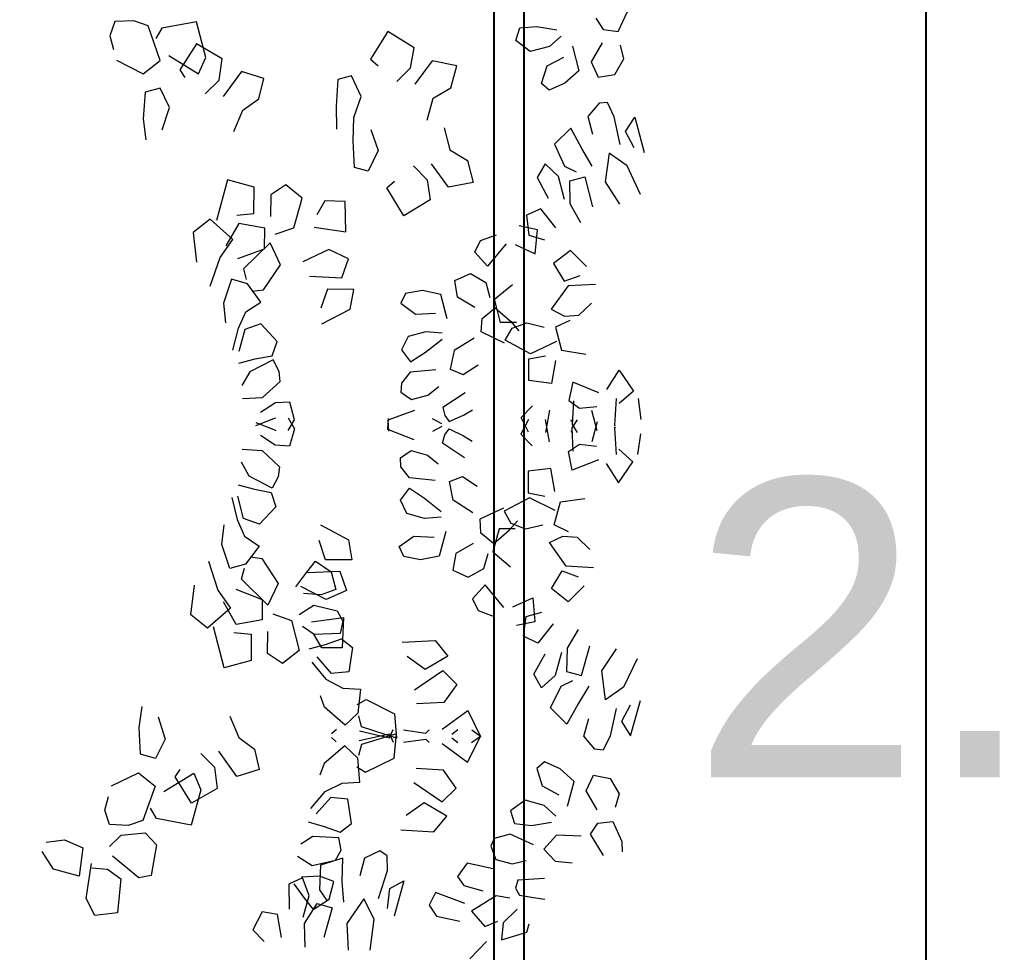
# Model space of a CAD drawing. Header units: metres. Extents: x 10 to 239, y 2 to 253.
# Drawn here: x 58.606 to 59.59, y 174.668 to 175.607 of the extents above; entities that cross this region are included whole.
import ezdxf

# ---------------------------------------------------------------- set-up
doc = ezdxf.new("R2010")
doc.units = ezdxf.units.M
doc.header["$MEASUREMENT"] = 0
doc.linetypes.add('CENTER', pattern=[50.8, 31.75, -6.35, 6.35, -6.35])
doc.layers.get('Defpoints').update_dxf_attribs({"color": 9})
for name, color, linetype in [('-cotas', 252, 'Continuous'), ('1EJES', 252, 'CENTER'), ('1estruct arco', 7, 'Continuous'), ('1lianas', 9, 'Continuous')]:
    doc.layers.add(name, color=color, linetype=linetype)
doc.layers.add('bloques veg', color=7, linetype='Continuous', lineweight=0, true_color=0xbbd5a5)
doc.styles.get("Standard").update_dxf_attribs({"font": 'arial.ttf'})
doc.dimstyles.get("Standard").update_dxf_attribs({"dimtxt": 0.18, "dimasz": 0.18, "dimexe": 0.18, "dimexo": 0.0625, "dimgap": 0.09, "dimtad": 0, "dimtih": 1, "dimtoh": 1, "dimdec": 4, "dimzin": 0, "dimdsep": 46, "dimtxsty": 'Standard', "dimcen": 0.09, "dimadec": 0, "dimazin": 0, "dimtfac": 1, "dimtdec": 4, "dimtofl": 0, "dimtmove": 0, "dimatfit": 3, "dimfxl": 1, "dimtolj": 1, "dimtzin": 0, "dimarcsym": 0})

# ---------------------------------------------------------------- blocks, each defined once
blk = doc.blocks.new('A$C0C3707A3')
at = {"layer": 'bloques veg'}
for p, q in [((1.13353, 0.49789), (1.14759, 0.50692)), ((1.15489, 0.5038), (1.15683, 0.48932)), ((1.12801, 0.47726), (1.13353, 0.49789)), ((1.15683, 0.48932), (1.15059, 0.4747)), ((1.15059, 0.4747), (1.12801, 0.47726)), ((1.09672, 0.46471), (1.11019, 0.47157)), ((1.11019, 0.47157), (1.1382, 0.46755)), ((1.09887, 0.44668), (1.09672, 0.46471)), ((1.13466, 0.46734), (1.13363, 0.45482)), ((1.13363, 0.45482), (1.12609, 0.44404)), ((1.15187, 0.45342), (1.16098, 0.444)), ((1.16879, 0.43842), (1.16931, 0.4534)), ((1.16931, 0.4534), (1.18083, 0.45729)), ((1.18083, 0.45729), (1.19168, 0.45439)), ((1.79892, 0.45729), (1.78806, 0.45439)), ((1.81043, 0.4534), (1.79892, 0.45729)), ((1.81096, 0.43842), (1.81043, 0.4534)), ((1.12609, 0.44404), (1.09887, 0.44668)), ((1.12694, 0.42985), (1.14419, 0.45082)), ((1.20036, 0.45206), (1.21091, 0.43062)), ((1.77938, 0.45206), (1.76884, 0.43062)), ((1.16098, 0.444), (1.16283, 0.42489)), ((1.17268, 0.4269), (1.16879, 0.43842)), ((1.80706, 0.4269), (1.81096, 0.43842)), ((1.12895, 0.42), (1.12694, 0.42985)), ((1.21091, 0.43062), (1.20032, 0.41717)), ((1.2256, 0.42901), (1.24688, 0.43029)), ((1.24688, 0.43029), (1.26375, 0.42809)), ((1.73286, 0.43029), (1.716, 0.42809)), ((1.75414, 0.42901), (1.73286, 0.43029)), ((1.76884, 0.43062), (1.77942, 0.41717)), ((1.16283, 0.42489), (1.15341, 0.41578)), ((1.20032, 0.41717), (1.17268, 0.4269)), ((1.2224, 0.41707), (1.2256, 0.42901)), ((1.75734, 0.41707), (1.75414, 0.42901)), ((1.77942, 0.41717), (1.80706, 0.4269)), ((1.15341, 0.41578), (1.12895, 0.42)), ((1.16931, 0.38825), (1.17441, 0.41597)), ((1.17441, 0.41597), (1.18266, 0.42074)), ((1.23781, 0.40945), (1.2224, 0.41707)), ((1.25562, 0.41515), (1.23781, 0.40945)), ((1.72412, 0.41515), (1.74193, 0.40945)), ((1.74193, 0.40945), (1.75734, 0.41707)), ((1.80534, 0.41597), (1.79708, 0.42074)), ((1.81044, 0.38825), (1.80534, 0.41597)), ((1.19611, 0.41015), (1.21071, 0.38646)), ((1.78363, 0.41015), (1.76903, 0.38646)), ((1.18675, 0.38823), (1.20769, 0.40123)), ((1.20769, 0.40123), (1.21362, 0.39732)), ((1.77206, 0.40123), (1.76613, 0.39732)), ((1.79299, 0.38823), (1.77206, 0.40123)), ((1.19753, 0.38069), (1.16931, 0.38825)), ((1.19867, 0.36759), (1.18675, 0.38823)), ((1.21071, 0.38646), (1.19753, 0.38069)), ((1.32666, 0.37634), (1.33724, 0.38979)), ((1.33724, 0.38979), (1.36091, 0.38694)), ((1.6425, 0.38979), (1.61883, 0.38694)), ((1.65308, 0.37634), (1.6425, 0.38979)), ((1.76903, 0.38646), (1.78222, 0.38069)), ((1.78107, 0.36759), (1.79299, 0.38823)), ((1.78222, 0.38069), (1.81044, 0.38825)), ((1.2267, 0.38102), (1.21561, 0.37003)), ((1.34271, 0.35808), (1.32666, 0.37634)), ((1.38008, 0.37598), (1.35705, 0.36819)), ((1.59966, 0.37598), (1.62269, 0.36819)), ((1.63704, 0.35808), (1.65308, 0.37634)), ((1.75304, 0.38102), (1.76413, 0.37003)), ((1.21561, 0.37003), (1.19867, 0.36759)), ((1.29508, 0.36269), (1.32767, 0.37141)), ((1.35705, 0.36819), (1.34271, 0.35808)), ((1.62269, 0.36819), (1.63704, 0.35808)), ((1.68466, 0.36269), (1.65208, 0.37141)), ((1.76413, 0.37003), (1.78107, 0.36759)), ((1.2085, 0.35216), (1.22864, 0.36654)), ((1.30099, 0.34133), (1.29508, 0.36269)), ((1.32982, 0.35339), (1.34771, 0.36372)), ((1.37434, 0.35891), (1.39353, 0.3654)), ((1.39353, 0.3654), (1.40931, 0.3635)), ((1.58621, 0.3654), (1.57043, 0.3635)), ((1.6054, 0.35891), (1.58621, 0.3654)), ((1.64993, 0.35339), (1.63203, 0.36372)), ((1.67875, 0.34133), (1.68466, 0.36269)), ((1.77125, 0.35216), (1.75111, 0.36654)), ((1.21419, 0.33434), (1.2085, 0.35216)), ((1.25657, 0.35789), (1.23955, 0.35082)), ((1.3233, 0.35513), (1.32198, 0.34152)), ((1.33356, 0.33261), (1.32982, 0.35339)), ((1.3579, 0.354), (1.34992, 0.33288)), ((1.37795, 0.34631), (1.37434, 0.35891)), ((1.41349, 0.35307), (1.40031, 0.34729)), ((1.43102, 0.35768), (1.41349, 0.35307)), ((1.4145, 0.34814), (1.43203, 0.35276)), ((1.44129, 0.3526), (1.4378, 0.33958)), ((1.53845, 0.3526), (1.54194, 0.33958)), ((1.56524, 0.34814), (1.54772, 0.35276)), ((1.54872, 0.35768), (1.56625, 0.35307)), ((1.56625, 0.35307), (1.57943, 0.34729)), ((1.6018, 0.34631), (1.6054, 0.35891)), ((1.62184, 0.354), (1.62983, 0.33288)), ((1.64619, 0.33261), (1.64993, 0.35339)), ((1.65644, 0.35513), (1.65776, 0.34152)), ((1.72318, 0.35789), (1.74019, 0.35082)), ((1.76555, 0.33434), (1.77125, 0.35216)), ((1.23955, 0.35082), (1.23034, 0.33816)), ((1.3452, 0.32832), (1.36601, 0.34951)), ((1.36601, 0.34951), (1.37469, 0.34718)), ((1.39248, 0.33543), (1.37795, 0.34631)), ((1.40031, 0.34729), (1.39248, 0.33543)), ((1.40993, 0.33541), (1.4145, 0.34814)), ((1.43865, 0.32539), (1.44823, 0.34376)), ((1.44823, 0.34376), (1.45924, 0.35012)), ((1.46959, 0.34967), (1.46877, 0.3336)), ((1.51015, 0.34967), (1.51097, 0.3336)), ((1.53151, 0.34376), (1.5205, 0.35012)), ((1.54109, 0.32539), (1.53151, 0.34376)), ((1.56982, 0.33541), (1.56524, 0.34814)), ((1.57943, 0.34729), (1.58726, 0.33543)), ((1.58726, 0.33543), (1.6018, 0.34631)), ((1.61374, 0.34951), (1.60505, 0.34718)), ((1.63454, 0.32832), (1.61374, 0.34951)), ((1.74019, 0.35082), (1.7494, 0.33816)), ((1.08615, 0.3384), (1.07673, 0.32929)), ((1.10047, 0.33108), (1.08615, 0.3384)), ((1.23034, 0.33816), (1.21419, 0.33434)), ((1.32198, 0.34152), (1.30099, 0.34133)), ((1.38388, 0.34239), (1.38263, 0.33342)), ((1.4378, 0.33958), (1.4354, 0.32626)), ((1.49098, 0.33872), (1.4855, 0.32445)), ((1.48876, 0.33872), (1.49424, 0.32445)), ((1.54194, 0.33958), (1.54435, 0.32626)), ((1.59587, 0.34239), (1.59711, 0.33342)), ((1.65776, 0.34152), (1.67875, 0.34133)), ((1.7494, 0.33816), (1.76555, 0.33434)), ((1.09836, 0.31884), (1.10047, 0.33108)), ((1.29894, 0.31629), (1.30677, 0.32815)), ((1.30677, 0.32815), (1.32421, 0.32813)), ((1.34992, 0.33288), (1.33356, 0.33261)), ((1.36279, 0.32012), (1.3452, 0.32832)), ((1.38263, 0.33342), (1.36279, 0.32012)), ((1.42388, 0.32236), (1.40993, 0.33541)), ((1.46877, 0.3336), (1.45573, 0.31965)), ((1.47296, 0.32317), (1.48079, 0.33504)), ((1.50678, 0.32317), (1.49895, 0.33504)), ((1.51097, 0.3336), (1.52401, 0.31965)), ((1.55586, 0.32236), (1.56982, 0.33541)), ((1.59711, 0.33342), (1.61696, 0.32012)), ((1.61696, 0.32012), (1.63454, 0.32832)), ((1.62983, 0.33288), (1.64619, 0.33261)), ((1.67297, 0.32815), (1.65553, 0.32813)), ((1.68081, 0.31629), (1.67297, 0.32815)), ((1.33832, 0.32435), (1.33317, 0.30944)), ((1.4354, 0.32626), (1.42388, 0.32236)), ((1.44784, 0.3206), (1.43865, 0.32539)), ((1.45573, 0.31965), (1.44784, 0.3206)), ((1.47222, 0.31174), (1.47296, 0.32317)), ((1.4855, 0.32445), (1.48474, 0.32288)), ((1.49424, 0.32445), (1.495, 0.32288)), ((1.50752, 0.31174), (1.50678, 0.32317)), ((1.52401, 0.31965), (1.5319, 0.3206)), ((1.5319, 0.3206), (1.54109, 0.32539)), ((1.54435, 0.32626), (1.55586, 0.32236)), ((1.64142, 0.32435), (1.64658, 0.30944)), ((1.08004, 0.31561), (1.09836, 0.31884)), ((1.30934, 0.30303), (1.29894, 0.31629)), ((1.48474, 0.31296), (1.49341, 0.30796)), ((1.495, 0.31296), (1.48633, 0.30796)), ((1.6704, 0.30303), (1.68081, 0.31629)), ((1.12274, 0.30998), (1.10283, 0.3095)), ((1.12311, 0.30598), (1.11152, 0.29745)), ((1.12801, 0.29927), (1.12274, 0.30998)), ((1.33317, 0.30944), (1.30934, 0.30303)), ((1.36019, 0.30598), (1.37178, 0.29745)), ((1.48633, 0.30796), (1.47222, 0.31174)), ((1.49341, 0.30796), (1.50752, 0.31174)), ((1.64658, 0.30944), (1.6704, 0.30303)), ((1.07263, 0.29665), (1.09145, 0.29743)), ((1.09145, 0.29743), (1.10737, 0.28735)), ((1.09638, 0.29843), (1.11374, 0.29378)), ((1.11152, 0.29745), (1.10268, 0.29051)), ((1.11374, 0.29378), (1.12801, 0.29927)), ((1.12931, 0.2857), (1.12846, 0.29989)), ((1.14515, 0.30318), (1.13786, 0.29156)), ((1.16103, 0.29117), (1.1547, 0.30062)), ((1.32227, 0.29117), (1.3286, 0.30062)), ((1.33815, 0.30318), (1.34544, 0.29156)), ((1.35014, 0.28163), (1.3603, 0.30217)), ((1.35399, 0.2857), (1.35484, 0.29989)), ((1.37166, 0.2968), (1.37286, 0.27089)), ((1.37178, 0.29745), (1.38062, 0.29051)), ((1.60808, 0.2968), (1.60688, 0.27089)), ((1.6296, 0.28163), (1.61944, 0.30217)), ((1.10268, 0.29051), (1.11092, 0.27784)), ((1.13786, 0.29156), (1.14218, 0.27295)), ((1.16013, 0.27047), (1.16103, 0.29117)), ((1.17254, 0.29506), (1.16905, 0.28204)), ((1.18328, 0.29296), (1.19685, 0.28157)), ((1.30002, 0.29296), (1.28645, 0.28157)), ((1.31076, 0.29506), (1.31425, 0.28204)), ((1.31149, 0.285), (1.3225, 0.29136)), ((1.32317, 0.27047), (1.32227, 0.29117)), ((1.33235, 0.29337), (1.33601, 0.26796)), ((1.34544, 0.29156), (1.34112, 0.27295)), ((1.38062, 0.29051), (1.37238, 0.27784)), ((1.64739, 0.29337), (1.64373, 0.26796)), ((1.66825, 0.285), (1.65724, 0.29136)), ((1.10417, 0.27541), (1.08029, 0.2818)), ((1.10737, 0.28735), (1.10417, 0.27541)), ((1.11851, 0.28552), (1.10996, 0.27967)), ((1.13813, 0.28492), (1.11851, 0.28552)), ((1.12503, 0.27405), (1.12931, 0.2857)), ((1.14383, 0.26711), (1.13813, 0.28492)), ((1.16905, 0.28204), (1.16447, 0.2693)), ((1.19214, 0.27701), (1.17898, 0.28868)), ((1.19685, 0.28157), (1.20371, 0.2681)), ((1.21921, 0.28256), (1.21, 0.2858)), ((1.23338, 0.26596), (1.21921, 0.28256)), ((1.24992, 0.26596), (1.26409, 0.28256)), ((1.26409, 0.28256), (1.2733, 0.2858)), ((1.28645, 0.28157), (1.27959, 0.2681)), ((1.29116, 0.27701), (1.30432, 0.28868)), ((1.31176, 0.26864), (1.31149, 0.285)), ((1.31425, 0.28204), (1.31883, 0.2693)), ((1.35751, 0.26569), (1.35014, 0.28163)), ((1.35827, 0.27405), (1.35399, 0.2857)), ((1.38178, 0.28246), (1.39713, 0.28765)), ((1.38197, 0.26147), (1.38178, 0.28246)), ((1.40965, 0.28662), (1.39783, 0.2642)), ((1.57009, 0.28662), (1.58192, 0.2642)), ((1.59797, 0.28246), (1.58261, 0.28765)), ((1.59777, 0.26147), (1.59797, 0.28246)), ((1.62223, 0.26569), (1.6296, 0.28163)), ((1.66798, 0.26864), (1.66825, 0.285)), ((1.11092, 0.27784), (1.12503, 0.27405)), ((1.19082, 0.26341), (1.19214, 0.27701)), ((1.24001, 0.27688), (1.23652, 0.27291)), ((1.24329, 0.27688), (1.24678, 0.27291)), ((1.29248, 0.26341), (1.29116, 0.27701)), ((1.37238, 0.27784), (1.35827, 0.27405)), ((1.74408, 0.27645), (1.72555, 0.27614)), ((1.76536, 0.27517), (1.74408, 0.27645)), ((1.76827, 0.26432), (1.76536, 0.27517)), ((1.10864, 0.26606), (1.1253, 0.26742)), ((1.1253, 0.26742), (1.14383, 0.26711)), ((1.14218, 0.27295), (1.15029, 0.26845)), ((1.15029, 0.26845), (1.16013, 0.27047)), ((1.16447, 0.2693), (1.17141, 0.26046)), ((1.20371, 0.2681), (1.20456, 0.25391)), ((1.22367, 0.25577), (1.23338, 0.26596)), ((1.25963, 0.25577), (1.24992, 0.26596)), ((1.27959, 0.2681), (1.27874, 0.25391)), ((1.33601, 0.26796), (1.31176, 0.26864)), ((1.31883, 0.2693), (1.31189, 0.26046)), ((1.33301, 0.26845), (1.32317, 0.27047)), ((1.34112, 0.27295), (1.33301, 0.26845)), ((1.37286, 0.27089), (1.35751, 0.26569)), ((1.60688, 0.27089), (1.62223, 0.26569)), ((1.64373, 0.26796), (1.66798, 0.26864)), ((1.0917, 0.26362), (1.07042, 0.26234)), ((1.11138, 0.25021), (1.0917, 0.26362)), ((1.17141, 0.26046), (1.19082, 0.26341)), ((1.31189, 0.26046), (1.29248, 0.26341)), ((1.39783, 0.2642), (1.38197, 0.26147)), ((1.58192, 0.2642), (1.59777, 0.26147)), ((1.69233, 0.25057), (1.69524, 0.26143)), ((1.69524, 0.26143), (1.71652, 0.26271)), ((1.71652, 0.26271), (1.73505, 0.26239)), ((1.73505, 0.26239), (1.75178, 0.25641)), ((1.75178, 0.25641), (1.76827, 0.26432)), ((1.09515, 0.24176), (1.11138, 0.25021)), ((1.1438, 0.24966), (1.12969, 0.25344)), ((1.20456, 0.25391), (1.22367, 0.25577)), ((1.21687, 0.25643), (1.21266, 0.24941)), ((1.23453, 0.25286), (1.22584, 0.25519)), ((1.24332, 0.22491), (1.23453, 0.25286)), ((1.23784, 0.25458), (1.24316, 0.23041)), ((1.23998, 0.22491), (1.24877, 0.25286)), ((1.24546, 0.25458), (1.24014, 0.23041)), ((1.24877, 0.25286), (1.25746, 0.25519)), ((1.27874, 0.25391), (1.25963, 0.25577)), ((1.26643, 0.25643), (1.27064, 0.24941)), ((1.70882, 0.24266), (1.69233, 0.25057)), ((1.0704, 0.2449), (1.09515, 0.24176)), ((1.14987, 0.23757), (1.1438, 0.24966)), ((1.21266, 0.24941), (1.224, 0.2266)), ((1.27064, 0.24941), (1.2593, 0.2266)), ((1.72555, 0.24865), (1.70882, 0.24266)), ((1.78161, 0.24928), (1.77626, 0.24319)), ((1.80392, 0.23548), (1.78161, 0.24928)), ((1.11172, 0.23848), (1.13423, 0.23129)), ((1.14595, 0.23163), (1.14987, 0.23757)), ((1.65668, 0.22173), (1.67899, 0.23553)), ((1.67899, 0.23553), (1.68434, 0.22945)), ((1.79092, 0.21454), (1.80392, 0.23548)), ((1.10397, 0.23125), (1.11975, 0.22935)), ((1.11975, 0.22935), (1.1261, 0.21834)), ((1.13423, 0.23129), (1.14595, 0.23163)), ((1.224, 0.2266), (1.24332, 0.22491)), ((1.24316, 0.23041), (1.23652, 0.22758)), ((1.2593, 0.2266), (1.23998, 0.22491)), ((1.24014, 0.23041), (1.24678, 0.22758)), ((1.47818, 0.21242), (1.48617, 0.23354)), ((1.49357, 0.23354), (1.48474, 0.23297)), ((1.48617, 0.23354), (1.495, 0.23297)), ((1.50156, 0.21242), (1.49357, 0.23354)), ((1.76397, 0.22826), (1.77506, 0.21727)), ((1.1261, 0.21834), (1.09788, 0.2259)), ((1.16666, 0.22102), (1.1654, 0.1946)), ((1.2368, 0.2194), (1.23928, 0.20145)), ((1.2465, 0.2194), (1.24402, 0.20145)), ((1.31664, 0.22102), (1.3179, 0.1946)), ((1.38241, 0.20667), (1.38482, 0.21998)), ((1.38482, 0.21998), (1.39278, 0.22367)), ((1.39278, 0.22367), (1.40131, 0.21207)), ((1.41912, 0.21777), (1.42984, 0.22304)), ((1.42984, 0.22304), (1.43953, 0.21579)), ((1.44771, 0.21593), (1.45655, 0.22287)), ((1.45655, 0.22287), (1.46365, 0.22329)), ((1.46365, 0.22329), (1.4695, 0.21474)), ((1.51609, 0.22329), (1.51024, 0.21474)), ((1.52319, 0.22287), (1.51609, 0.22329)), ((1.53203, 0.21593), (1.52319, 0.22287)), ((1.5499, 0.22304), (1.54021, 0.21579)), ((1.56062, 0.21777), (1.5499, 0.22304)), ((1.58696, 0.22367), (1.57843, 0.21207)), ((1.59493, 0.21998), (1.58696, 0.22367)), ((1.59733, 0.20667), (1.59493, 0.21998)), ((1.66968, 0.2008), (1.65668, 0.22173)), ((1.18843, 0.20239), (1.17831, 0.21673)), ((1.29487, 0.20239), (1.30499, 0.21673)), ((1.40131, 0.21207), (1.40049, 0.19601)), ((1.41534, 0.20366), (1.41912, 0.21777)), ((1.43953, 0.21579), (1.4317, 0.20393)), ((1.44574, 0.19552), (1.44771, 0.21593)), ((1.4695, 0.21474), (1.46601, 0.20172)), ((1.51024, 0.21474), (1.51373, 0.20172)), ((1.53401, 0.19552), (1.53203, 0.21593)), ((1.54021, 0.21579), (1.54804, 0.20393)), ((1.5644, 0.20366), (1.56062, 0.21777)), ((1.57843, 0.21207), (1.57925, 0.19601)), ((1.69663, 0.21452), (1.68554, 0.20353)), ((1.7808, 0.2002), (1.76204, 0.21378)), ((1.77506, 0.21727), (1.79092, 0.21454)), ((1.20465, 0.21084), (1.18928, 0.1882)), ((1.21461, 0.18723), (1.2158, 0.20902)), ((1.26869, 0.18723), (1.2675, 0.20902)), ((1.27865, 0.21084), (1.29402, 0.1882)), ((1.38543, 0.1919), (1.38241, 0.20667)), ((1.41649, 0.19056), (1.41534, 0.20366)), ((1.4317, 0.20393), (1.42112, 0.19048)), ((1.54804, 0.20393), (1.55862, 0.19048)), ((1.56326, 0.19056), (1.5644, 0.20366)), ((1.59431, 0.1919), (1.59733, 0.20667)), ((1.68554, 0.20353), (1.66968, 0.2008)), ((1.73331, 0.20376), (1.75083, 0.19915)), ((1.10668, 0.19795), (1.09813, 0.1921)), ((1.11695, 0.19287), (1.10668, 0.19795)), ((1.17776, 0.18431), (1.18843, 0.20239)), ((1.23928, 0.20145), (1.23652, 0.1989)), ((1.24402, 0.20145), (1.24678, 0.1989)), ((1.30554, 0.18431), (1.29487, 0.20239)), ((1.46601, 0.20172), (1.45905, 0.19311)), ((1.48884, 0.1904), (1.48474, 0.19778)), ((1.4909, 0.1904), (1.495, 0.19778)), ((1.51373, 0.20172), (1.52069, 0.19311)), ((1.6798, 0.18645), (1.69856, 0.20004)), ((1.75083, 0.19915), (1.75925, 0.18511)), ((1.77677, 0.1805), (1.7808, 0.2002)), ((1.09813, 0.1921), (1.09427, 0.17335)), ((1.10838, 0.16957), (1.11695, 0.19287)), ((1.1654, 0.1946), (1.17776, 0.18431)), ((1.18928, 0.1882), (1.20027, 0.17711)), ((1.2359, 0.18851), (1.2211, 0.16804)), ((1.2474, 0.18851), (1.2622, 0.16804)), ((1.29402, 0.1882), (1.28303, 0.17711)), ((1.3179, 0.1946), (1.30554, 0.18431)), ((1.40497, 0.18666), (1.38543, 0.1919)), ((1.46388, 0.17204), (1.47562, 0.18984)), ((1.47562, 0.18984), (1.48214, 0.18809)), ((1.48214, 0.18809), (1.48698, 0.18447)), ((1.49761, 0.18809), (1.49276, 0.18447)), ((1.50412, 0.18984), (1.49761, 0.18809)), ((1.51587, 0.17204), (1.50412, 0.18984)), ((1.57477, 0.18666), (1.59431, 0.1919)), ((1.72729, 0.19002), (1.70977, 0.18541)), ((1.20027, 0.17711), (1.21461, 0.18723)), ((1.23652, 0.17593), (1.24017, 0.18075)), ((1.24678, 0.17593), (1.24313, 0.18075)), ((1.28303, 0.17711), (1.26869, 0.18723)), ((1.37434, 0.18091), (1.36868, 0.16846)), ((1.38766, 0.1785), (1.37434, 0.18091)), ((1.42015, 0.16515), (1.43023, 0.18106)), ((1.43023, 0.18106), (1.445, 0.18408)), ((1.445, 0.18408), (1.44918, 0.17365)), ((1.48698, 0.18447), (1.48161, 0.17311)), ((1.49276, 0.18447), (1.49813, 0.17311)), ((1.53474, 0.18408), (1.53056, 0.17365)), ((1.54952, 0.18106), (1.53474, 0.18408)), ((1.5596, 0.16515), (1.54952, 0.18106)), ((1.59208, 0.1785), (1.6054, 0.18091)), ((1.6054, 0.18091), (1.61106, 0.16846)), ((1.68383, 0.16676), (1.6798, 0.18645)), ((1.70977, 0.18541), (1.70135, 0.17137)), ((1.75925, 0.18511), (1.77677, 0.1805)), ((1.12975, 0.17548), (1.12257, 0.17042)), ((1.14052, 0.16794), (1.12975, 0.17548)), ((1.39561, 0.16474), (1.38766, 0.1785)), ((1.44918, 0.17365), (1.44135, 0.16179)), ((1.48161, 0.17311), (1.47741, 0.16609)), ((1.49813, 0.17311), (1.50234, 0.16609)), ((1.53056, 0.17365), (1.53839, 0.16179)), ((1.58414, 0.16474), (1.59208, 0.1785)), ((1.07811, 0.15209), (1.06415, 0.16514)), ((1.1023, 0.16422), (1.09012, 0.15352)), ((1.11451, 0.14466), (1.1023, 0.16422)), ((1.12257, 0.17042), (1.1185, 0.15523)), ((1.13608, 0.14703), (1.14052, 0.16794)), ((1.2211, 0.16804), (1.24165, 0.15788)), ((1.24165, 0.15788), (1.23652, 0.16493)), ((1.2622, 0.16804), (1.24165, 0.15788)), ((1.24165, 0.15788), (1.24678, 0.16493)), ((1.35145, 0.16494), (1.34211, 0.16046)), ((1.36273, 0.15494), (1.35145, 0.16494)), ((1.36868, 0.16846), (1.37584, 0.15608)), ((1.61106, 0.16846), (1.60391, 0.15608)), ((1.61701, 0.15494), (1.62829, 0.16494)), ((1.62829, 0.16494), (1.63763, 0.16046)), ((1.70135, 0.17137), (1.68383, 0.16676)), ((1.34211, 0.16046), (1.33753, 0.14773)), ((1.4045, 0.15887), (1.39588, 0.14838)), ((1.41515, 0.15951), (1.4045, 0.15887)), ((1.4241, 0.14082), (1.41515, 0.15951)), ((1.55564, 0.14082), (1.5646, 0.15951)), ((1.5646, 0.15951), (1.57524, 0.15887)), ((1.57524, 0.15887), (1.58387, 0.14838)), ((1.63763, 0.16046), (1.64221, 0.14773)), ((1.09012, 0.15352), (1.09431, 0.1431)), ((1.15411, 0.14918), (1.14368, 0.14499)), ((1.16033, 0.14635), (1.15411, 0.14918)), ((1.34476, 0.13997), (1.36273, 0.15494)), ((1.37584, 0.15608), (1.38778, 0.15288)), ((1.38907, 0.14904), (1.37711, 0.13479)), ((1.40753, 0.1441), (1.38907, 0.14904)), ((1.57222, 0.1441), (1.59067, 0.14904)), ((1.59067, 0.14904), (1.60263, 0.13479)), ((1.60391, 0.15608), (1.59197, 0.15288)), ((1.63498, 0.13997), (1.61701, 0.15494)), ((1.11268, 0.13352), (1.11451, 0.14466)), ((1.14368, 0.14499), (1.14019, 0.13197)), ((1.16393, 0.13375), (1.16033, 0.14635)), ((1.39588, 0.14838), (1.40658, 0.13621)), ((1.40758, 0.13128), (1.40753, 0.1441)), ((1.57216, 0.13128), (1.57222, 0.1441)), ((1.58387, 0.14838), (1.57317, 0.13621)), ((1.09315, 0.13875), (1.07954, 0.14007)), ((1.07954, 0.14007), (1.08574, 0.1198)), ((1.10414, 0.12767), (1.09315, 0.13875)), ((1.15544, 0.11508), (1.16393, 0.13375)), ((1.18246, 0.13344), (1.17233, 0.13034)), ((1.19099, 0.12184), (1.18246, 0.13344)), ((1.34519, 0.13288), (1.35255, 0.11694)), ((1.40658, 0.13621), (1.4141, 0.12954)), ((1.412, 0.13475), (1.40772, 0.1231)), ((1.42164, 0.14032), (1.412, 0.13475)), ((1.43247, 0.11996), (1.42164, 0.14032)), ((1.54727, 0.11996), (1.55811, 0.14032)), ((1.55811, 0.14032), (1.56774, 0.13475)), ((1.57317, 0.13621), (1.56565, 0.12954)), ((1.56774, 0.13475), (1.57202, 0.1231)), ((1.63455, 0.13288), (1.62719, 0.11694)), ((1.78875, 0.12184), (1.79728, 0.13344)), ((1.79728, 0.13344), (1.80742, 0.13034)), ((1.11528, 0.12584), (1.11346, 0.1147)), ((1.12079, 0.12902), (1.11528, 0.12584)), ((1.1273, 0.12728), (1.12079, 0.12902)), ((1.12858, 0.10599), (1.1273, 0.12728)), ((1.14019, 0.13197), (1.143, 0.12074)), ((1.17233, 0.13034), (1.17101, 0.11673)), ((1.33344, 0.11509), (1.33042, 0.12986)), ((1.48329, 0.12728), (1.47387, 0.11818)), ((1.495, 0.1213), (1.48329, 0.12728)), ((1.48474, 0.1213), (1.49645, 0.12728)), ((1.49645, 0.12728), (1.50587, 0.11818)), ((1.6463, 0.11509), (1.64932, 0.12986)), ((1.80742, 0.13034), (1.80874, 0.11673)), ((1.08574, 0.1198), (1.09225, 0.11805)), ((1.18692, 0.10665), (1.19099, 0.12184)), ((1.3165, 0.11264), (1.32187, 0.124)), ((1.32187, 0.124), (1.33765, 0.1221)), ((1.33765, 0.1221), (1.34125, 0.1095)), ((1.40772, 0.1231), (1.41103, 0.10942)), ((1.42231, 0.09942), (1.43247, 0.11996)), ((1.43631, 0.12126), (1.4339, 0.10794)), ((1.45375, 0.12124), (1.43631, 0.12126)), ((1.4559, 0.10321), (1.45375, 0.12124)), ((1.52384, 0.10321), (1.52599, 0.12124)), ((1.52599, 0.12124), (1.54343, 0.12126)), ((1.54343, 0.12126), (1.54584, 0.10794)), ((1.55743, 0.09942), (1.54727, 0.11996)), ((1.57202, 0.1231), (1.56871, 0.10942)), ((1.6421, 0.1221), (1.63849, 0.1095)), ((1.65787, 0.124), (1.6421, 0.1221)), ((1.66324, 0.11264), (1.65787, 0.124)), ((1.79282, 0.10665), (1.78875, 0.12184)), ((1.11346, 0.1147), (1.11222, 0.10572)), ((1.17101, 0.11673), (1.17374, 0.10087)), ((1.21646, 0.11269), (1.20249, 0.10829)), ((1.22181, 0.10661), (1.21646, 0.11269)), ((1.28074, 0.10943), (1.29175, 0.11579)), ((1.29064, 0.09863), (1.28074, 0.10943)), ((1.29175, 0.11579), (1.30795, 0.10679)), ((1.33183, 0.10039), (1.3165, 0.11264)), ((1.35255, 0.11694), (1.33344, 0.11509)), ((1.62719, 0.11694), (1.6463, 0.11509)), ((1.64791, 0.10039), (1.66324, 0.11264)), ((1.688, 0.11579), (1.67179, 0.10679)), ((1.69901, 0.10943), (1.688, 0.11579)), ((1.6891, 0.09863), (1.69901, 0.10943)), ((1.75793, 0.10661), (1.76328, 0.11269)), ((1.76328, 0.11269), (1.77726, 0.10829)), ((1.80874, 0.11673), (1.806, 0.10087)), ((1.15203, 0.10669), (1.14261, 0.09758)), ((1.16331, 0.09669), (1.15203, 0.10669)), ((1.17858, 0.09725), (1.18692, 0.10665)), ((1.20249, 0.10829), (1.19545, 0.09506)), ((1.21615, 0.09416), (1.22181, 0.10661)), ((1.25205, 0.0892), (1.2648, 0.10207)), ((1.2648, 0.10207), (1.28238, 0.09387)), ((1.34962, 0.08865), (1.36021, 0.1021)), ((1.36021, 0.1021), (1.37424, 0.09368)), ((1.378, 0.09035), (1.39676, 0.10393)), ((1.39676, 0.10393), (1.40204, 0.09322)), ((1.43759, 0.09998), (1.4559, 0.10321)), ((1.47719, 0.10449), (1.495, 0.10764)), ((1.50256, 0.10449), (1.48474, 0.10764)), ((1.54216, 0.09998), (1.52384, 0.10321)), ((1.58298, 0.10393), (1.57771, 0.09322)), ((1.60174, 0.09035), (1.58298, 0.10393)), ((1.61953, 0.1021), (1.6055, 0.09368)), ((1.63012, 0.08865), (1.61953, 0.1021)), ((1.71494, 0.10207), (1.69736, 0.09387)), ((1.7277, 0.0892), (1.71494, 0.10207)), ((1.76359, 0.09416), (1.75793, 0.10661)), ((1.77726, 0.10829), (1.78429, 0.09506)), ((1.80116, 0.09725), (1.79282, 0.10665)), ((1.14261, 0.09758), (1.14129, 0.08397)), ((1.16271, 0.07707), (1.16331, 0.09669)), ((1.20615, 0.08288), (1.21615, 0.09416)), ((1.28238, 0.09387), (1.28686, 0.08452)), ((1.30909, 0.09369), (1.29064, 0.09863)), ((1.40551, 0.0888), (1.41088, 0.10015)), ((1.41088, 0.10015), (1.42933, 0.09521)), ((1.42933, 0.09521), (1.43227, 0.07581)), ((1.55041, 0.09521), (1.54747, 0.07581)), ((1.56887, 0.10015), (1.55041, 0.09521)), ((1.57424, 0.0888), (1.56887, 0.10015)), ((1.67065, 0.09369), (1.6891, 0.09863)), ((1.69736, 0.09387), (1.69288, 0.08452)), ((1.7736, 0.08288), (1.76359, 0.09416)), ((1.18661, 0.08812), (1.20615, 0.08288)), ((1.26825, 0.0802), (1.25205, 0.0892)), ((1.29403, 0.08958), (1.29083, 0.07764)), ((1.31256, 0.08927), (1.29403, 0.08958)), ((1.32768, 0.08056), (1.31256, 0.08927)), ((1.36249, 0.07589), (1.34962, 0.08865)), ((1.37424, 0.09368), (1.36966, 0.08095)), ((1.37682, 0.06856), (1.378, 0.09035)), ((1.40204, 0.09322), (1.4013, 0.08178)), ((1.4548, 0.08606), (1.46957, 0.08908)), ((1.46317, 0.0652), (1.4548, 0.08606)), ((1.46957, 0.08908), (1.47542, 0.08053)), ((1.46978, 0.08553), (1.4886, 0.08631)), ((1.48622, 0.08732), (1.48474, 0.08692)), ((1.49114, 0.08631), (1.48474, 0.08226)), ((1.4886, 0.08631), (1.495, 0.08226)), ((1.50996, 0.08553), (1.49114, 0.08631)), ((1.49353, 0.08732), (1.495, 0.08692)), ((1.51017, 0.08908), (1.50432, 0.08053)), ((1.52495, 0.08606), (1.51017, 0.08908)), ((1.51657, 0.0652), (1.52495, 0.08606)), ((1.57771, 0.09322), (1.57844, 0.08178)), ((1.60293, 0.06856), (1.60174, 0.09035)), ((1.6055, 0.09368), (1.61008, 0.08095)), ((1.61725, 0.07589), (1.63012, 0.08865)), ((1.65206, 0.08056), (1.66718, 0.08927)), ((1.66718, 0.08927), (1.68571, 0.08958)), ((1.68571, 0.08958), (1.68891, 0.07764)), ((1.71149, 0.0802), (1.7277, 0.0892)), ((1.79313, 0.08812), (1.7736, 0.08288)), ((1.28228, 0.07179), (1.26825, 0.0802)), ((1.4013, 0.08178), (1.39159, 0.07158)), ((1.47542, 0.08053), (1.4741, 0.06693)), ((1.50432, 0.08053), (1.50564, 0.06693)), ((1.57844, 0.08178), (1.58816, 0.07158)), ((1.69746, 0.07179), (1.71149, 0.0802)), ((1.18376, 0.06445), (1.1989, 0.07319)), ((1.1989, 0.07319), (1.21134, 0.06753)), ((1.23204, 0.06664), (1.24255, 0.07545)), ((1.24255, 0.07545), (1.25666, 0.07167)), ((1.29083, 0.07764), (1.31471, 0.07124)), ((1.49348, 0.06639), (1.47744, 0.07069)), ((1.48627, 0.06639), (1.50231, 0.07069)), ((1.68891, 0.07764), (1.66503, 0.07124)), ((1.73719, 0.07545), (1.72308, 0.07167)), ((1.7477, 0.06664), (1.73719, 0.07545)), ((1.78085, 0.07319), (1.7684, 0.06753)), ((1.79599, 0.06445), (1.78085, 0.07319)), ((1.14741, 0.05906), (1.16422, 0.06969)), ((1.16422, 0.06969), (1.17312, 0.06381)), ((1.17312, 0.06381), (1.17455, 0.05179)), ((1.21134, 0.06753), (1.20894, 0.05421)), ((1.23138, 0.05983), (1.23204, 0.06664)), ((1.74836, 0.05983), (1.7477, 0.06664)), ((1.7684, 0.06753), (1.77081, 0.05421)), ((1.80663, 0.06381), (1.80519, 0.05179)), ((1.81552, 0.06969), (1.80663, 0.06381)), ((1.24274, 0.05446), (1.23138, 0.05983)), ((1.2717, 0.05834), (1.29465, 0.06149)), ((1.28182, 0.04399), (1.2717, 0.05834)), ((1.29465, 0.06149), (1.31244, 0.04975)), ((1.46034, 0.05898), (1.44491, 0.04915)), ((1.5194, 0.05898), (1.53483, 0.04915)), ((1.68509, 0.06149), (1.6673, 0.04975)), ((1.70804, 0.05834), (1.68509, 0.06149)), ((1.69793, 0.04399), (1.70804, 0.05834)), ((1.737, 0.05446), (1.74836, 0.05983)), ((1.17455, 0.05179), (1.15862, 0.04443)), ((1.19655, 0.04706), (1.18569, 0.04997)), ((1.20894, 0.05421), (1.19655, 0.04706)), ((1.26474, 0.04973), (1.24274, 0.05446)), ((1.44491, 0.04915), (1.46162, 0.0377)), ((1.46162, 0.0377), (1.47162, 0.04898)), ((1.48885, 0.0525), (1.46757, 0.05123)), ((1.48962, 0.05198), (1.48885, 0.0525)), ((1.49013, 0.05198), (1.49089, 0.0525)), ((1.49089, 0.0525), (1.51217, 0.05123)), ((1.51813, 0.0377), (1.50812, 0.04898)), ((1.53483, 0.04915), (1.51813, 0.0377)), ((1.715, 0.04973), (1.737, 0.05446)), ((1.77081, 0.05421), (1.78319, 0.04706)), ((1.78319, 0.04706), (1.79405, 0.04997)), ((1.80519, 0.05179), (1.82113, 0.04443)), ((1.15862, 0.04443), (1.15044, 0.04429)), ((1.25431, 0.04554), (1.24301, 0.0381)), ((1.26755, 0.03851), (1.25431, 0.04554)), ((1.30453, 0.03325), (1.28182, 0.04399)), ((1.67521, 0.03325), (1.69793, 0.04399)), ((1.71219, 0.03851), (1.72543, 0.04554)), ((1.72543, 0.04554), (1.73673, 0.0381)), ((1.24301, 0.0381), (1.27123, 0.03054)), ((1.46755, 0.03378), (1.48417, 0.03167)), ((1.5122, 0.03378), (1.49557, 0.03167)), ((1.73673, 0.0381), (1.70851, 0.03054))]:
    blk.add_line(p, q, dxfattribs=at)
blk = doc.blocks.new('*D84')
at = {"layer": '-cotas', "color": 0, "lineweight": -2, "transparency": 16777216}
for p, q in [((59.14561, 178.74043), (59.69746, 178.74043)), ((59.51746, 178.56043), (59.51746, 177.03598)), ((59.51746, 173.89723), (59.51746, 176.54943)), ((59.14561, 173.71723), (59.69746, 173.71723))]:
    blk.add_line(p, q, dxfattribs=at)
at = {"layer": '-cotas', "color": 0, "transparency": 16777216}
for points in [[(59.48746, 178.56043), (59.54746, 178.56043), (59.51746, 178.74043)], [(59.48746, 173.89723), (59.54746, 173.89723), (59.51746, 173.71723)]]:
    blk.add_solid(points, dxfattribs=at)
at = {"layer": 'Defpoints', "color": 0, "transparency": 16777216}
for p in [(59.08311, 178.74043), (59.51746, 178.74043), (59.08311, 173.71723)]:
    blk.add_point(p, dxfattribs=at)
at = {"layer": '-cotas', "color": 0, "transparency": 16777216, "insert": (59.51746, 176.7927), "char_height": 0.3, "attachment_point": 5}
blk.add_mtext('\\A1;5.0232', dxfattribs=at)
blk = doc.blocks.new('*D89')
at = {"layer": '-cotas', "color": 0, "lineweight": -2, "transparency": 16777216}
for p, q in [((59.14561, 176.07038), (60.10099, 176.07025)), ((59.92096, 175.89027), (59.92087, 175.23556)), ((59.92071, 174.0945), (59.9208, 174.74921)), ((59.14531, 173.91461), (60.10068, 173.91447))]:
    blk.add_line(p, q, dxfattribs=at)
at = {"layer": '-cotas', "color": 0, "transparency": 16777216}
for points in [[(59.89096, 175.89028), (59.95096, 175.89027), (59.92099, 176.07027)], [(59.89071, 174.0945), (59.95071, 174.09449), (59.92068, 173.9145)]]:
    blk.add_solid(points, dxfattribs=at)
at = {"layer": 'Defpoints', "color": 0, "transparency": 16777216}
for p in [(59.08311, 176.07039), (59.08281, 173.91462), (59.92068, 173.9145)]:
    blk.add_point(p, dxfattribs=at)
at = {"layer": '-cotas', "color": 0, "transparency": 16777216, "insert": (59.92083, 174.99239), "char_height": 0.3, "attachment_point": 5}
blk.add_mtext('\\A1;2.1558', dxfattribs=at)
blk = doc.blocks.new('*D90')
at = {"layer": '-cotas', "color": 0, "lineweight": -2, "transparency": 16777216}
for p, q in [((35.59966, 175.53321), (35.59966, 162.18569)), ((89.36416, 175.53321), (89.36416, 162.18569)), ((35.77966, 162.36569), (58.21017, 162.36569)), ((89.18416, 162.36569), (59.87093, 162.36569))]:
    blk.add_line(p, q, dxfattribs=at)
at = {"layer": '-cotas', "color": 0, "transparency": 16777216}
for points in [[(35.77966, 162.39569), (35.77966, 162.33569), (35.59966, 162.36569)], [(89.18416, 162.39569), (89.18416, 162.33569), (89.36416, 162.36569)]]:
    blk.add_solid(points, dxfattribs=at)
at = {"layer": 'Defpoints', "color": 0, "transparency": 16777216}
for p in [(35.59966, 175.59571), (89.36416, 175.59571), (89.36416, 162.36569)]:
    blk.add_point(p, dxfattribs=at)
at = {"layer": '-cotas', "color": 0, "transparency": 16777216, "insert": (59.04055, 162.36569), "char_height": 0.3, "attachment_point": 5}
blk.add_mtext('\\A1;53.7645', dxfattribs=at)

msp = doc.modelspace()

# ---------------------------------------------------------------- linework, layer by layer
at = {"layer": '1EJES'}
msp.add_line((59.08311, 173.62621), (59.08311, 178.74043), dxfattribs=at)
at = {"layer": '1estruct arco'}
for p, q in [((59.08311, 173.71725), (59.08311, 178.74043)), ((59.11311, 173.71734), (59.11311, 178.74043))]:
    msp.add_line(p, q, dxfattribs=at)
for radius, start, end in [(21.59873, 28.135936, 149.788644), (21.51609, 28.183951, 149.787683), (20.72709, 28.662092, 149.778129)]:
    msp.add_arc((59.06396, 158.01334), radius, start, end, dxfattribs=at)
at = {"layer": '1lianas'}
msp.add_open_spline([(59.08311, 175.85076), (58.34974, 175.61499), (57.9012, 175.54782), (57.58575, 175.5537)], degree=3, dxfattribs=at)
for points, knots in [([(59.17445, 175.82754), (59.52906, 175.71654), (59.83689, 175.64652), (60.2769, 175.57877), (60.43267, 175.56422), (60.57322, 175.55844)], [0, 0, 0, 0, 0.2914622, 0.2914622, 0.4796604, 0.4796604, 0.4796604, 0.4796604]), ([(59.08311, 175.79825), (58.78446, 175.70267), (58.53269, 175.63497), (58.0092, 175.52254), (57.77511, 175.50042), (57.58624, 175.50377)], [0.0223983, 0.0223983, 0.0223983, 0.0223983, 0.2443055, 0.2443055, 0.561909, 0.561909, 0.561909, 0.561909])]:
    msp.add_open_spline(points, degree=3, knots=knots, dxfattribs=at)

# ---------------------------------------------------------------- block references
at = {"layer": 'bloques veg', "color": 2, "xscale": 1.260409816243446, "yscale": 1.260409816243446, "zscale": 1.260409816243446, "rotation": 89.61459607603958}
msp.add_blockref('A$C0C3707A3', (59.25767, 173.31927), dxfattribs=at)

# ---------------------------------------------------------------- dimensions: what is measured, and where the dimension line sits
at = {"layer": '-cotas'}
for base, p1, p2, angle, picture, middle, dimtype in [((59.51746, 178.74043), (59.08311, 173.71723), (59.08311, 178.74043), 90, '*D84', (59.51746, 176.7927), 160), ((89.36416, 162.36569), (35.59966, 175.59571), (89.36416, 175.59571), 0, '*D90', (59.04055, 162.36569), 161)]:
    dim = msp.add_linear_dim(base=base, p1=p1, p2=p2, angle=angle, dimstyle='Standard', override={"dimtxt": 0.3}, dxfattribs=at)
    dim.commit()
    dim.dimension.update_dxf_attribs({"geometry": picture, "text_midpoint": middle, "dimtype": dimtype})
dim = msp.add_aligned_dim(p1=(59.08311, 176.07039), p2=(59.08281, 173.91462), distance=0.83787, dimstyle='Standard', override={"dimtxt": 0.3}, dxfattribs=at)
dim.commit()
dim.dimension.update_dxf_attribs({"geometry": '*D89', "text_midpoint": (59.92083, 174.99239)})

doc.saveas('drawing.dxf')
